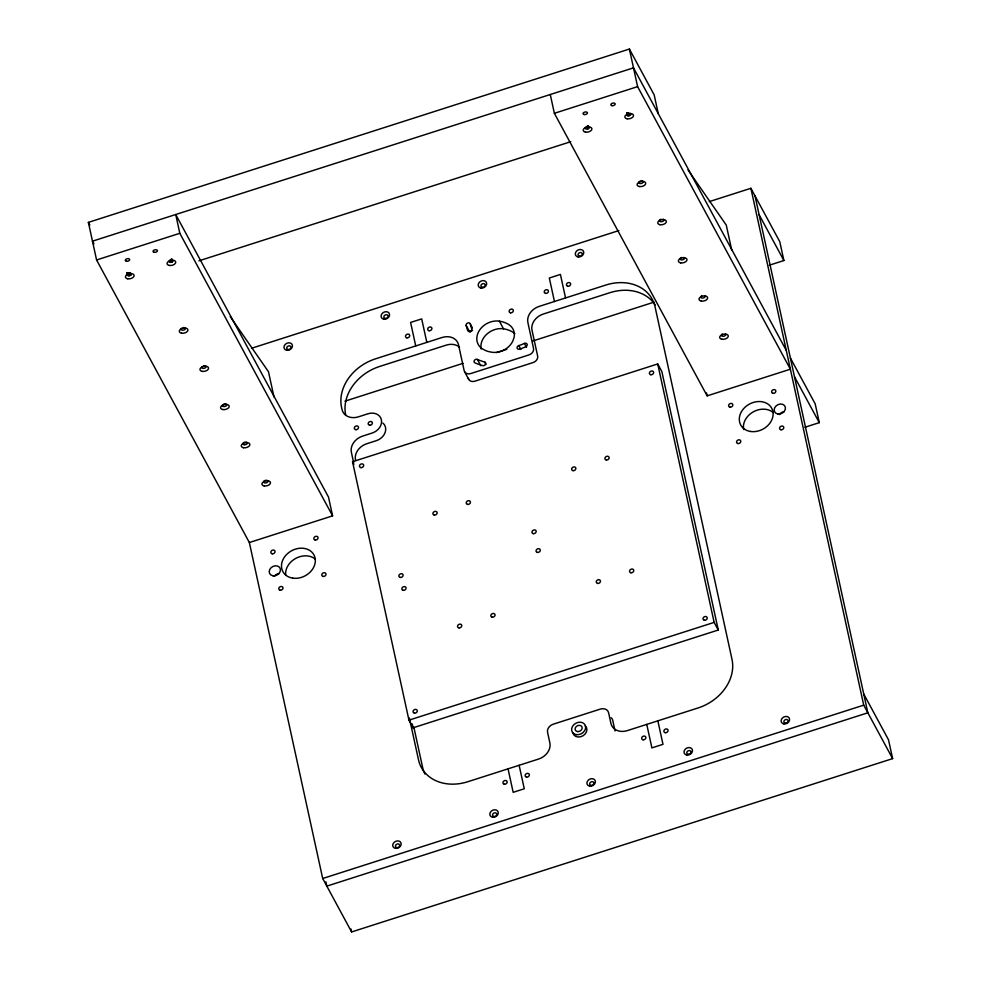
<?xml version="1.0" encoding="UTF-8"?>
<svg xmlns="http://www.w3.org/2000/svg" width="981" height="981" viewBox="0 0 981 981"><rect width="100%" height="100%" fill="white"/><g stroke="black" fill="none" stroke-linecap="round" stroke-linejoin="round"><path stroke-width="1.47" d="M169.443 260.468C167.604 265.373 177.463 259.205 170.4 259.977M585.608 127.138C583.376 131.65 593.431 126.733 587.116 126.512M129.333 273.184C122.784 275.735 134.605 276.581 130.424 273.184M628.183 113.318C623.021 115.893 633.137 116.702 630.28 113.306M863.746 694.008L888.516 739.821L892.624 758.62L351.603 931.95L322.7 878.498L249.358 542.53L96.579 259.977L88.376 222.38L629.397 49.05L654.168 94.875L658.276 113.661M96.579 259.977L179.817 233.306L332.596 515.859L249.358 542.53M554.375 113.306L637.601 86.647L790.379 369.199L707.142 395.858L554.375 113.306L550.267 94.507M198.922 260.836L570.783 141.693M251.516 348.28L618.864 230.584M709.251 201.632L750.894 188.291L779.797 241.743L783.893 260.541L769.312 265.213M344.956 401.168L463.081 363.326M496.619 352.584L506.821 349.31M533.075 340.898L654.106 302.123M352.535 461.732L657.724 363.951L661.856 371.591L718.276 630.023L413.087 727.804L408.954 720.164L352.535 461.732L353.92 464.283M804.935 427.25L819.282 422.652L815.186 403.853L790.404 358.04M408.954 720.164L714.143 622.395L718.276 630.023M322.7 878.498L863.721 705.155L892.624 758.62M688 169.958L726.271 225.09L731.777 250.327M230.216 316.618L268.487 371.75L273.993 396.986M759.122 214.716L783.893 260.541M786.272 350.401L633.505 67.848L92.484 241.179L93.943 243.877M794.512 376.827L819.282 422.652M524.43 343.436A2.207 1.778 -28.4 0 1 527.104 344.184A2.207 1.778 -28.4 0 1 525.767 346.734A47.775 38.553 -28.4 0 1 519.574 349.126A2.207 1.778 -28.4 0 1 517.11 348.022A2.207 1.778 -28.4 0 1 518.802 345.594A43.36 34.997 -28.4 0 0 524.43 343.436L526.49 347.249M518.802 345.594L520.874 349.42M499.378 321.167A29.418 23.74 -28.4 0 1 508.661 324.49A17.633 14.237 -28.4 0 1 514.019 337.709L512.572 341.596A17.633 14.237 -28.4 0 1 489.875 351.836A20.724 16.726 -28.4 0 1 484.124 349.776A17.633 14.237 -28.4 0 1 478.63 331.688A17.633 14.237 -28.4 0 1 499.378 321.167L503.498 328.807A29.418 23.74 -28.4 0 1 512.781 332.13A17.633 14.237 -28.4 0 1 514.817 333.687M470.316 324.049A43.36 34.997 -28.4 0 0 471.775 328.745A2.207 1.778 -28.4 0 1 470.439 331.308A2.207 1.778 -28.4 0 1 467.753 330.56A47.775 38.553 -28.4 0 1 466.159 325.385A2.207 1.778 -28.4 0 1 467.851 322.957A2.207 1.778 -28.4 0 1 470.316 324.049L472.388 327.875M466.159 325.385L469.605 331.75M484.565 361.989A2.207 1.778 -28.4 0 1 485.509 364.331A2.207 1.778 -28.4 0 1 482.677 365.606A66.647 53.783 -28.4 0 1 474.988 362.86A2.207 1.778 -28.4 0 1 474.448 360.358A2.207 1.778 -28.4 0 1 477.391 359.414A62.232 50.227 -28.4 0 0 484.565 361.989L485.938 364.54M477.391 359.414L480.825 365.778M464.614 371.799L468.746 379.439M88.376 222.38L89.835 225.078M755.014 195.93L867.842 712.795L326.832 886.125L325.876 881.796M750.894 188.291L863.721 705.155M706.516 392.964L707.142 395.858M629.397 49.05L637.601 86.647M628.796 112.754L629.41 115.599M628.232 112.889L628.858 115.721M627.681 112.938L628.294 115.77M627.153 112.889L627.766 115.733M626.7 112.754L627.313 115.599M657.724 363.951L714.143 622.395M588.134 125.605L588.747 128.437M587.693 125.875L588.306 128.719M587.178 126.083L587.803 128.928M565.547 297.942L560.421 274.447L549.323 278.003L554.449 301.498M657.859 720.839L662.984 744.334L651.887 747.89L646.761 724.395M615.038 730.955L612.733 720.373A7.345 5.935 -28.4 0 0 611.151 717.736M426.821 342.394L421.695 318.899L410.598 322.455L415.723 345.937M519.133 765.278L524.271 788.773L513.173 792.329L508.035 768.834M413.835 727.154L422.627 767.461A44.096 35.586 -28.4 0 0 424.932 774.07M412.228 723.929L413.087 727.804M353.65 462.725L351.37 452.278A14.703 11.858 -28.4 0 1 362.676 436.091L372.106 433.062A12.054 9.724 -28.4 0 0 381.388 419.794A12.054 9.724 -28.4 0 0 367.9 413.798L358.47 416.827A14.703 11.858 -28.4 0 1 342.038 409.518L341.572 407.409A44.096 35.586 -28.4 0 1 375.502 358.838L442.088 337.501A14.703 11.858 -28.4 0 1 458.519 344.797L464.16 370.646A5.874 4.746 -28.4 0 0 470.733 373.565L529.004 354.901A5.874 4.746 -28.4 0 0 533.529 348.427L527.888 322.577A14.703 11.858 -28.4 0 1 539.194 306.391L605.78 285.054A44.096 35.586 -28.4 0 1 655.087 306.967L732.01 659.379A44.096 35.586 -28.4 0 1 698.092 707.951L627.337 730.612A14.703 11.858 -28.4 0 1 610.905 723.316L608.6 712.746A7.345 5.935 -28.4 0 0 600.384 709.091L553.21 724.199A7.345 5.935 -28.4 0 0 547.557 732.292L549.863 742.875A14.703 11.858 -28.4 0 1 538.557 759.061L467.814 781.722A44.096 35.586 -28.4 0 1 418.507 759.821L409.371 718.018M332.596 515.859L328.488 497.06L175.722 214.508L179.817 233.306M350.965 929.056L351.603 931.95M171.957 258.935L172.582 261.78M171.528 259.217L172.141 262.05M171.013 259.425L171.626 262.258M170.449 259.548L171.074 262.393M129.909 272.546L130.522 275.379M129.394 272.755L130.007 275.587M128.83 272.89L129.455 275.722M128.278 272.939L128.891 275.771M127.751 272.89L128.364 275.735M127.297 272.755L127.91 275.6M126.941 272.546L127.555 275.391M223.386 404.307A2.207 1.263 -12.3 0 1 226.685 404.785A2.207 1.263 -12.3 0 1 223.84 406.563A2.207 1.263 -12.3 0 1 222.957 404.589M203.827 365.79A2.207 1.263 -12.3 0 1 205.998 367.053A2.207 1.263 -12.3 0 1 202.846 368.341A2.207 1.263 -12.3 0 1 202.307 366.404M264.245 480.948A2.207 1.263 -12.3 0 1 267.838 480.849A2.207 1.263 -12.3 0 1 265.692 482.922A2.207 1.263 -12.3 0 1 263.914 481.279M183.177 327.605A2.207 1.263 -12.3 0 1 185.348 328.88A2.207 1.263 -12.3 0 1 182.208 330.168A2.207 1.263 -12.3 0 1 181.657 328.218M683.806 257.427A2.207 1.263 -12.3 0 1 682.935 259.72A2.207 1.263 -12.3 0 1 680.201 258.579M680.409 258.236A2.207 1.263 -12.3 0 1 681.697 257.439M663.156 219.241A2.207 1.263 -12.3 0 1 662.285 221.547A2.207 1.263 -12.3 0 1 659.551 220.406M659.759 220.063A2.207 1.263 -12.3 0 1 661.047 219.254M704.812 295.821A2.207 1.263 -12.3 0 1 704.1 297.697A2.207 1.263 -12.3 0 1 701.108 297.709A2.207 1.263 -12.3 0 1 701.82 295.833M725.45 334.006A2.207 1.263 -12.3 0 1 724.738 335.882A2.207 1.263 -12.3 0 1 721.758 335.882A2.207 1.263 -12.3 0 1 722.47 334.006M642.052 180.933A2.207 1.263 -12.3 0 1 642.457 182.969A2.207 1.263 -12.3 0 1 638.999 182.981A2.207 1.263 -12.3 0 1 640.961 180.933M470.377 332.056A2.207 1.778 -28.4 0 1 472.535 330.487M655.198 304.944A44.096 35.586 -28.4 0 0 609.912 292.694L543.315 314.03A14.703 11.858 -28.4 0 0 532.009 330.217L537.649 356.054A5.874 4.746 -28.4 0 1 533.124 362.541L474.865 381.204A5.874 4.746 -28.4 0 1 468.293 378.286M345.704 415.049A44.096 35.586 -28.4 0 1 379.622 366.465L446.22 345.14A14.703 11.858 -28.4 0 1 459.513 347.164M285.692 574.989A17.633 14.237 -28.4 0 1 295.931 558.287A17.633 14.237 -28.4 0 1 315.416 559.231M743.684 429.568A17.633 14.237 -28.4 0 1 753.052 411.995A17.633 14.237 -28.4 0 1 773.212 412.56M274.312 576.387A5.874 4.746 -28.4 0 1 279.413 573.456M779.282 414.607A5.874 4.746 -28.4 0 1 784.383 411.664M382.933 423.093A12.054 9.724 -28.4 0 1 376.238 440.702L366.808 443.731A14.703 11.858 -28.4 0 0 355.502 459.917M585.24 725.879A7.345 5.935 -28.4 0 1 582.91 735.836A7.345 5.935 -28.4 0 1 572.941 732.966M481.193 349.015A17.633 14.237 -28.4 0 1 503.498 328.807M126.451 261.216A2.207 1.263 -12.3 0 0 129.651 259.585A2.207 1.263 -12.3 0 0 126.353 258.996A2.207 1.263 -12.3 0 0 126.451 261.216M222.859 409.555A4.378 2.514 -12.3 0 0 229.223 406.318A4.378 2.514 -12.3 0 0 222.65 405.153A4.378 2.514 -12.3 0 0 222.859 409.555M202.209 371.37A4.378 2.514 -12.3 0 0 208.573 368.133A4.378 2.514 -12.3 0 0 202.012 366.968A4.378 2.514 -12.3 0 0 202.209 371.37M244.134 444.712A2.207 1.263 -12.3 0 0 247.347 443.081A2.207 1.263 -12.3 0 0 244.036 442.492A2.207 1.263 -12.3 0 0 244.134 444.712M264.147 485.914A4.378 2.514 -12.3 0 0 270.511 482.689A4.378 2.514 -12.3 0 0 263.95 481.524A4.378 2.514 -12.3 0 0 264.147 485.914M181.571 333.184A4.378 2.514 -12.3 0 0 187.935 329.947A4.378 2.514 -12.3 0 0 181.362 328.782A4.378 2.514 -12.3 0 0 181.571 333.184M169.333 265.446A4.415 2.538 -12.3 0 0 175.746 262.185A4.415 2.538 -12.3 0 0 169.124 261.007A4.415 2.538 -12.3 0 0 169.333 265.446M127.714 278.788A4.415 2.538 -12.3 0 0 134.127 275.526A4.415 2.538 -12.3 0 0 127.505 274.349A4.415 2.538 -12.3 0 0 127.714 278.788M243.509 447.741A4.378 2.514 -12.3 0 0 249.873 444.503A4.378 2.514 -12.3 0 0 243.3 443.338A4.378 2.514 -12.3 0 0 243.509 447.741M154.201 252.325A2.207 1.263 -12.3 0 0 157.401 250.695A2.207 1.263 -12.3 0 0 154.091 250.106A2.207 1.263 -12.3 0 0 154.201 252.325M584.235 114.544A2.207 1.263 -12.3 0 0 587.435 112.913A2.207 1.263 -12.3 0 0 584.136 112.325A2.207 1.263 -12.3 0 0 584.235 114.544M680.642 262.883A4.378 2.514 -12.3 0 0 687.007 259.646A4.378 2.514 -12.3 0 0 680.434 258.481A4.378 2.514 -12.3 0 0 680.642 262.883M660.005 224.71A4.378 2.514 -12.3 0 0 666.369 221.473A4.378 2.514 -12.3 0 0 659.796 220.308A4.378 2.514 -12.3 0 0 660.005 224.71M721.93 339.254A4.378 2.514 -12.3 0 0 728.294 336.017A4.378 2.514 -12.3 0 0 721.734 334.852A4.378 2.514 -12.3 0 0 721.93 339.254M639.354 186.525A4.378 2.514 -12.3 0 0 645.719 183.288A4.378 2.514 -12.3 0 0 639.146 182.123A4.378 2.514 -12.3 0 0 639.354 186.525M627.117 118.787A4.415 2.538 -12.3 0 0 633.53 115.525A4.415 2.538 -12.3 0 0 626.908 114.348A4.415 2.538 -12.3 0 0 627.117 118.787M585.498 132.116A4.415 2.538 -12.3 0 0 591.911 128.854A4.415 2.538 -12.3 0 0 585.289 127.677A4.415 2.538 -12.3 0 0 585.498 132.116M701.292 301.069A4.378 2.514 -12.3 0 0 707.657 297.832A4.378 2.514 -12.3 0 0 701.084 296.667A4.378 2.514 -12.3 0 0 701.292 301.069M611.985 105.654A2.207 1.263 -12.3 0 0 615.185 104.023A2.207 1.263 -12.3 0 0 611.874 103.446A2.207 1.263 -12.3 0 0 611.985 105.654M577.895 731.593A3.679 2.968 -28.4 0 0 581.991 726.97A3.679 2.968 -28.4 0 0 576.019 726.798A3.679 2.968 -28.4 0 0 577.895 731.593M576.276 734.646A7.345 5.935 -28.4 0 0 585.571 726.234A7.345 5.935 -28.4 0 0 574.057 724.481A7.345 5.935 -28.4 0 0 576.276 734.646M688.172 754.328A2.207 1.778 -28.4 0 0 690.967 751.802A2.207 1.778 -28.4 0 0 687.509 751.274A2.207 1.778 -28.4 0 0 688.172 754.328M686.847 755.039A4.415 3.556 -28.4 0 0 692.427 749.987A4.415 3.556 -28.4 0 0 685.511 748.932A4.415 3.556 -28.4 0 0 686.847 755.039M385.239 318.469A2.207 1.778 -28.4 0 0 388.022 315.943A2.207 1.778 -28.4 0 0 384.577 315.416A2.207 1.778 -28.4 0 0 385.239 318.469M785.278 723.218A2.207 1.778 -28.4 0 0 788.074 720.692A2.207 1.778 -28.4 0 0 784.616 720.164A2.207 1.778 -28.4 0 0 785.278 723.218M579.452 256.249A2.207 1.778 -28.4 0 0 582.236 253.723A2.207 1.778 -28.4 0 0 578.79 253.196A2.207 1.778 -28.4 0 0 579.452 256.249M591.065 785.438A2.207 1.778 -28.4 0 0 593.861 782.912A2.207 1.778 -28.4 0 0 590.403 782.384A2.207 1.778 -28.4 0 0 591.065 785.438M589.74 786.149A4.415 3.556 -28.4 0 0 595.32 781.097A4.415 3.556 -28.4 0 0 588.404 780.042A4.415 3.556 -28.4 0 0 589.74 786.149M482.345 287.359A2.207 1.778 -28.4 0 0 485.129 284.833A2.207 1.778 -28.4 0 0 481.683 284.306A2.207 1.778 -28.4 0 0 482.345 287.359M493.958 816.548A2.207 1.778 -28.4 0 0 496.754 814.022A2.207 1.778 -28.4 0 0 493.296 813.494A2.207 1.778 -28.4 0 0 493.958 816.548M288.132 349.579A2.207 1.778 -28.4 0 0 290.916 347.053A2.207 1.778 -28.4 0 0 287.47 346.526A2.207 1.778 -28.4 0 0 288.132 349.579M578.128 256.961A4.415 3.556 -28.4 0 0 583.695 251.909A4.415 3.556 -28.4 0 0 576.791 250.854A4.415 3.556 -28.4 0 0 578.128 256.961M567.827 286.28A2.207 1.778 -28.4 0 0 570.611 283.754A2.207 1.778 -28.4 0 0 567.165 283.227A2.207 1.778 -28.4 0 0 567.827 286.28M545.632 293.393A2.207 1.778 -28.4 0 0 548.416 290.866A2.207 1.778 -28.4 0 0 544.97 290.339A2.207 1.778 -28.4 0 0 545.632 293.393M780.974 429.776A2.207 1.778 -28.4 0 0 783.758 427.25A2.207 1.778 -28.4 0 0 780.3 426.723A2.207 1.778 -28.4 0 0 780.974 429.776M406.907 337.832A2.207 1.778 -28.4 0 0 409.69 335.306A2.207 1.778 -28.4 0 0 406.244 334.779A2.207 1.778 -28.4 0 0 406.907 337.832M737.97 443.547A2.207 1.778 -28.4 0 0 740.753 441.021A2.207 1.778 -28.4 0 0 737.295 440.494A2.207 1.778 -28.4 0 0 737.97 443.547M323.178 576.436A2.207 1.778 -28.4 0 0 325.974 573.91A2.207 1.778 -28.4 0 0 322.516 573.382A2.207 1.778 -28.4 0 0 323.178 576.436M280.174 590.219A2.207 1.778 -28.4 0 0 282.969 587.693A2.207 1.778 -28.4 0 0 279.511 587.165A2.207 1.778 -28.4 0 0 280.174 590.219M315.232 540.028A2.207 1.778 -28.4 0 0 318.028 537.502A2.207 1.778 -28.4 0 0 314.57 536.975A2.207 1.778 -28.4 0 0 315.232 540.028M272.228 553.799A2.207 1.778 -28.4 0 0 275.023 551.273A2.207 1.778 -28.4 0 0 271.565 550.746A2.207 1.778 -28.4 0 0 272.228 553.799M526.539 777.111A2.207 1.778 -28.4 0 0 529.335 774.585A2.207 1.778 -28.4 0 0 525.877 774.058A2.207 1.778 -28.4 0 0 526.539 777.111M504.344 784.224A2.207 1.778 -28.4 0 0 507.14 781.698A2.207 1.778 -28.4 0 0 503.682 781.17A2.207 1.778 -28.4 0 0 504.344 784.224M665.265 732.672A2.207 1.778 -28.4 0 0 668.061 730.146A2.207 1.778 -28.4 0 0 664.603 729.619A2.207 1.778 -28.4 0 0 665.265 732.672M773.016 393.356A2.207 1.778 -28.4 0 0 775.812 390.83A2.207 1.778 -28.4 0 0 772.354 390.303A2.207 1.778 -28.4 0 0 773.016 393.356M643.07 739.784A2.207 1.778 -28.4 0 0 645.854 737.258A2.207 1.778 -28.4 0 0 642.408 736.731A2.207 1.778 -28.4 0 0 643.07 739.784M429.102 330.72A2.207 1.778 -28.4 0 0 431.885 328.194A2.207 1.778 -28.4 0 0 428.439 327.666A2.207 1.778 -28.4 0 0 429.102 330.72M730.011 407.14A2.207 1.778 -28.4 0 0 732.807 404.613A2.207 1.778 -28.4 0 0 729.349 404.086A2.207 1.778 -28.4 0 0 730.011 407.14M510.537 312.804A2.207 1.778 -28.4 0 0 513.321 310.278A2.207 1.778 -28.4 0 0 509.875 309.751A2.207 1.778 -28.4 0 0 510.537 312.804M292.755 578.14A17.633 14.237 -28.4 0 0 315.06 557.931A17.633 14.237 -28.4 0 0 287.421 553.713A17.633 14.237 -28.4 0 0 292.755 578.14M750.539 431.468A17.633 14.237 -28.4 0 0 772.844 411.26A17.633 14.237 -28.4 0 0 745.217 407.054A17.633 14.237 -28.4 0 0 750.539 431.468M272.951 575.773A5.874 4.746 -28.4 0 0 280.382 569.041A5.874 4.746 -28.4 0 0 271.173 567.631A5.874 4.746 -28.4 0 0 272.951 575.773M777.921 413.994A5.874 4.746 -28.4 0 0 785.352 407.25A5.874 4.746 -28.4 0 0 776.143 405.852A5.874 4.746 -28.4 0 0 777.921 413.994M783.954 723.929A4.415 3.556 -28.4 0 0 789.533 718.877A4.415 3.556 -28.4 0 0 782.617 717.822A4.415 3.556 -28.4 0 0 783.954 723.929M481.021 288.071A4.415 3.556 -28.4 0 0 486.588 283.019A4.415 3.556 -28.4 0 0 479.684 281.964A4.415 3.556 -28.4 0 0 481.021 288.071M383.914 319.181A4.415 3.556 -28.4 0 0 389.494 314.128A4.415 3.556 -28.4 0 0 382.578 313.074A4.415 3.556 -28.4 0 0 383.914 319.181M492.634 817.259A4.415 3.556 -28.4 0 0 498.213 812.207A4.415 3.556 -28.4 0 0 491.309 811.152A4.415 3.556 -28.4 0 0 492.634 817.259M396.851 847.658A2.207 1.778 -28.4 0 0 399.647 845.132A2.207 1.778 -28.4 0 0 396.189 844.604A2.207 1.778 -28.4 0 0 396.851 847.658M395.527 848.369A4.415 3.556 -28.4 0 0 401.106 843.317A4.415 3.556 -28.4 0 0 394.203 842.262A4.415 3.556 -28.4 0 0 395.527 848.369M286.808 350.291A4.415 3.556 -28.4 0 0 292.387 345.238A4.415 3.556 -28.4 0 0 285.471 344.184A4.415 3.556 -28.4 0 0 286.808 350.291M355.882 429.666A2.207 1.778 -28.4 0 0 358.457 426.968A2.207 1.778 -28.4 0 0 354.901 426.735A2.207 1.778 -28.4 0 0 355.882 429.666M369.898 425.227A2.207 1.778 -28.4 0 0 372.277 422.419A2.207 1.778 -28.4 0 0 368.684 422.394A2.207 1.778 -28.4 0 0 369.898 425.227M537.453 552.426A2.207 1.778 -28.4 0 0 540.249 549.9A2.207 1.778 -28.4 0 0 536.791 549.372A2.207 1.778 -28.4 0 0 537.453 552.426M533.357 533.639A2.207 1.778 -28.4 0 0 536.141 531.113A2.207 1.778 -28.4 0 0 532.695 530.586A2.207 1.778 -28.4 0 0 533.357 533.639M434.313 515.086A2.207 1.778 -28.4 0 0 437.109 512.56A2.207 1.778 -28.4 0 0 433.651 512.033A2.207 1.778 -28.4 0 0 434.313 515.086M606.332 459.979A2.207 1.778 -28.4 0 0 609.115 457.453A2.207 1.778 -28.4 0 0 605.669 456.925A2.207 1.778 -28.4 0 0 606.332 459.979M458.936 627.865A2.207 1.778 -28.4 0 0 461.72 625.338A2.207 1.778 -28.4 0 0 458.262 624.811A2.207 1.778 -28.4 0 0 458.936 627.865M467.606 504.418A2.207 1.778 -28.4 0 0 470.402 501.892A2.207 1.778 -28.4 0 0 466.944 501.377A2.207 1.778 -28.4 0 0 467.606 504.418M360.873 467.606A2.207 1.778 -28.4 0 0 363.657 465.08A2.207 1.778 -28.4 0 0 360.211 464.553A2.207 1.778 -28.4 0 0 360.873 467.606M650.808 374.717A2.207 1.778 -28.4 0 0 653.591 372.191A2.207 1.778 -28.4 0 0 650.133 371.664A2.207 1.778 -28.4 0 0 650.808 374.717M414.46 713.126A2.207 1.778 -28.4 0 0 417.256 710.6A2.207 1.778 -28.4 0 0 413.798 710.072A2.207 1.778 -28.4 0 0 414.46 713.126M573.039 470.647A2.207 1.778 -28.4 0 0 575.822 468.121A2.207 1.778 -28.4 0 0 572.377 467.594A2.207 1.778 -28.4 0 0 573.039 470.647M492.229 617.196A2.207 1.778 -28.4 0 0 495.013 614.67A2.207 1.778 -28.4 0 0 491.555 614.143A2.207 1.778 -28.4 0 0 492.229 617.196M597.65 583.413A2.207 1.778 -28.4 0 0 600.446 580.887A2.207 1.778 -28.4 0 0 596.988 580.36A2.207 1.778 -28.4 0 0 597.65 583.413M630.955 572.757A2.207 1.778 -28.4 0 0 633.738 570.231A2.207 1.778 -28.4 0 0 630.28 569.703A2.207 1.778 -28.4 0 0 630.955 572.757M704.395 620.237A2.207 1.778 -28.4 0 0 707.178 617.711A2.207 1.778 -28.4 0 0 703.733 617.184A2.207 1.778 -28.4 0 0 704.395 620.237M403.24 590.341A2.207 1.778 -28.4 0 0 406.036 587.815A2.207 1.778 -28.4 0 0 402.578 587.288A2.207 1.778 -28.4 0 0 403.24 590.341M400.285 577.441A2.207 1.778 -28.4 0 0 403.068 574.915A2.207 1.778 -28.4 0 0 399.61 574.388A2.207 1.778 -28.4 0 0 400.285 577.441"/></g></svg>
